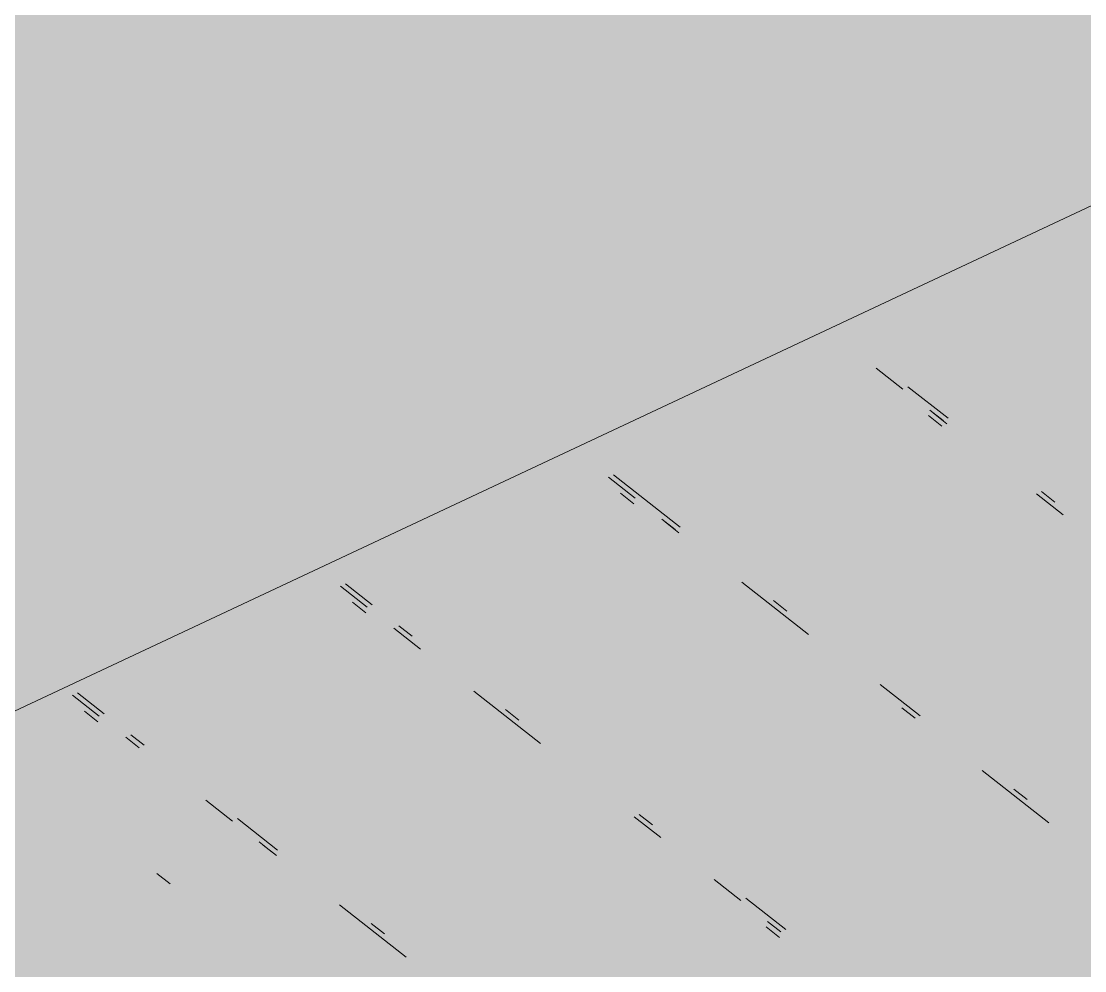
# Paper-space layout '03 3D Building and Roof' of a CAD drawing. Header units: millimetres. Extents: x 5 to 415, y 5 to 292.
# Drawn here: x 271.363 to 274.018, y 73.978 to 76.349 of the extents above; entities that cross this region are included whole.
import ezdxf

# ---------------------------------------------------------------- set-up
doc = ezdxf.new("R2010")
doc.units = ezdxf.units.MM
doc.layers.add('EXISTING', color=7, linetype='Continuous')
doc.layers.add('IMAGES', color=7, linetype='Continuous')

# ---------------------------------------------------------------- blocks, each defined once
blk = doc.blocks.new('SHEET_03')
at = {"layer": 'EXISTING', "color": 250, "lineweight": 9}
for p, q in [((270.8651, 74.4006), (274.6409, 76.1732)), ((273.4975, 75.4828), (273.5642, 75.4305)), ((273.6767, 75.3579), (273.5767, 75.4363)), ((273.6611, 75.3383), (273.6278, 75.3645)), ((273.6309, 75.3782), (273.6642, 75.352)), ((273.6736, 75.3442), (273.6403, 75.3703)), ((272.8285, 75.2105), (272.8952, 75.1582)), ((273.0076, 75.0856), (272.841, 75.2164)), ((273.9433, 75.1486), (273.91, 75.1747)), ((272.8921, 75.1445), (272.8588, 75.1707)), ((273.8975, 75.1689), (273.9641, 75.1166)), ((272.9618, 75.1059), (272.9951, 75.0797)), ((273.0046, 75.0719), (272.9712, 75.098)), ((272.1595, 74.9382), (272.2261, 74.8859)), ((272.2386, 74.8918), (272.172, 74.9441)), ((273.1618, 74.9489), (273.3284, 74.8181)), ((272.2231, 74.8722), (272.1897, 74.8984)), ((273.2742, 74.8763), (273.2409, 74.9025)), ((272.2928, 74.8336), (272.3594, 74.7813)), ((272.3386, 74.8133), (272.3053, 74.8394)), ((271.5696, 74.6195), (271.5029, 74.6718)), ((272.4927, 74.6766), (272.6594, 74.5458)), ((273.6075, 74.6147), (273.5075, 74.6932)), ((271.4904, 74.6659), (271.5571, 74.6136)), ((271.554, 74.5999), (271.5207, 74.6261)), ((272.6052, 74.604), (272.5719, 74.6302)), ((273.5617, 74.635), (273.595, 74.6088)), ((271.6237, 74.5613), (271.6571, 74.5351)), ((271.6696, 74.541), (271.6362, 74.5671)), ((273.7617, 74.478), (273.9283, 74.3473)), ((273.8741, 74.4054), (273.8408, 74.4316)), ((271.8237, 74.4043), (271.8904, 74.352)), ((272.0028, 74.2794), (271.9028, 74.3579)), ((272.8927, 74.3627), (272.9593, 74.3104)), ((272.9385, 74.3424), (272.9051, 74.3686)), ((271.957, 74.2997), (271.9903, 74.2735)), ((271.9998, 74.2657), (271.9664, 74.2919)), ((271.7347, 74.1948), (271.7014, 74.2209)), ((273.0926, 74.2058), (273.1593, 74.1534)), ((272.157, 74.1427), (272.3236, 74.0119)), ((273.2717, 74.0808), (273.1718, 74.1593)), ((272.2694, 74.0701), (272.2361, 74.0963)), ((273.2562, 74.0613), (273.2229, 74.0874)), ((273.2259, 74.1011), (273.2593, 74.075))]:
    blk.add_line(p, q, dxfattribs=at)
at = {"layer": 'IMAGES', "color": 7}
for points in [[(271.3145, 76.3482), (271.4109, 76.3482), (271.3145, 76.4446), (271.4109, 76.4446)], [(271.4109, 76.3482), (274.6873, 76.3482), (271.4109, 76.4446), (274.6873, 76.4446)], [(271.2182, 76.2518), (274.3982, 76.2518), (271.2182, 76.3482), (274.3982, 76.3482)], [(271.0255, 76.1554), (274.2055, 76.1554), (271.0255, 76.2518), (274.2055, 76.2518)], [(270.8327, 76.059), (274.0127, 76.059), (270.8327, 76.1554), (274.0127, 76.1554)], [(274.0127, 76.059), (274.1091, 76.059), (274.0127, 76.1554), (274.1091, 76.1554)], [(270.5436, 75.9626), (273.82, 75.9626), (270.5436, 76.059), (273.82, 76.059)], [(273.82, 75.9626), (274.0127, 75.9626), (273.82, 76.059), (274.0127, 76.059)], [(274.0127, 75.9626), (274.1091, 75.9626), (274.0127, 76.059), (274.1091, 76.059)], [(270.4473, 75.8662), (273.7236, 75.8662), (270.4473, 75.9626), (273.7236, 75.9626)], [(273.7236, 75.8662), (273.82, 75.8662), (273.7236, 75.9626), (273.82, 75.9626)], [(273.82, 75.8662), (274.0127, 75.8662), (273.82, 75.9626), (274.0127, 75.9626)], [(274.0127, 75.8662), (274.1091, 75.8662), (274.0127, 75.9626), (274.1091, 75.9626)], [(270.1582, 75.7698), (273.4345, 75.7698), (270.1582, 75.8662), (273.4345, 75.8662)], [(273.4345, 75.7698), (273.5309, 75.7698), (273.4345, 75.8662), (273.5309, 75.8662)], [(273.5309, 75.7698), (273.6273, 75.7698), (273.5309, 75.8662), (273.6273, 75.8662)], [(273.6273, 75.7698), (273.7236, 75.7698), (273.6273, 75.8662), (273.7236, 75.8662)], [(273.7236, 75.7698), (273.82, 75.7698), (273.7236, 75.8662), (273.82, 75.8662)], [(273.82, 75.7698), (273.9164, 75.7698), (273.82, 75.8662), (273.9164, 75.8662)], [(273.9164, 75.7698), (274.0127, 75.7698), (273.9164, 75.8662), (274.0127, 75.8662)], [(274.0127, 75.7698), (274.2055, 75.7698), (274.0127, 75.8662), (274.2055, 75.8662)], [(269.9655, 75.6734), (273.2418, 75.6734), (269.9655, 75.7698), (273.2418, 75.7698)], [(273.2418, 75.6734), (273.4345, 75.6734), (273.2418, 75.7698), (273.4345, 75.7698)], [(273.4345, 75.6734), (273.5309, 75.6734), (273.4345, 75.7698), (273.5309, 75.7698)], [(273.5309, 75.6734), (273.6273, 75.6734), (273.5309, 75.7698), (273.6273, 75.7698)], [(273.6273, 75.6734), (273.7236, 75.6734), (273.6273, 75.7698), (273.7236, 75.7698)], [(273.7236, 75.6734), (273.82, 75.6734), (273.7236, 75.7698), (273.82, 75.7698)], [(273.82, 75.6734), (273.9164, 75.6734), (273.82, 75.7698), (273.9164, 75.7698)], [(273.9164, 75.6734), (274.0127, 75.6734), (273.9164, 75.7698), (274.0127, 75.7698)], [(274.0127, 75.6734), (274.1091, 75.6734), (274.0127, 75.7698), (274.1091, 75.7698)], [(269.7727, 75.577), (273.0491, 75.577), (269.7727, 75.6734), (273.0491, 75.6734)], [(273.0491, 75.577), (273.1455, 75.577), (273.0491, 75.6734), (273.1455, 75.6734)], [(273.1455, 75.577), (273.2418, 75.577), (273.1455, 75.6734), (273.2418, 75.6734)], [(273.2418, 75.577), (273.3382, 75.577), (273.2418, 75.6734), (273.3382, 75.6734)], [(273.3382, 75.577), (273.4345, 75.577), (273.3382, 75.6734), (273.4345, 75.6734)], [(273.4345, 75.577), (273.5309, 75.577), (273.4345, 75.6734), (273.5309, 75.6734)], [(273.5309, 75.577), (273.6273, 75.577), (273.5309, 75.6734), (273.6273, 75.6734)], [(273.6273, 75.577), (273.7236, 75.577), (273.6273, 75.6734), (273.7236, 75.6734)], [(273.7236, 75.577), (273.82, 75.577), (273.7236, 75.6734), (273.82, 75.6734)], [(273.82, 75.577), (273.9164, 75.577), (273.82, 75.6734), (273.9164, 75.6734)], [(273.9164, 75.577), (274.1091, 75.577), (273.9164, 75.6734), (274.1091, 75.6734)], [(269.58, 75.4806), (272.8564, 75.4806), (269.58, 75.577), (272.8564, 75.577)], [(272.8564, 75.4806), (272.9527, 75.4806), (272.8564, 75.577), (272.9527, 75.577)], [(272.9527, 75.4806), (273.0491, 75.4806), (272.9527, 75.577), (273.0491, 75.577)], [(273.0491, 75.4806), (273.1455, 75.4806), (273.0491, 75.577), (273.1455, 75.577)], [(273.1455, 75.4806), (273.2418, 75.4806), (273.1455, 75.577), (273.2418, 75.577)], [(273.2418, 75.4806), (273.3382, 75.4806), (273.2418, 75.577), (273.3382, 75.577)], [(273.3382, 75.4806), (273.4345, 75.4806), (273.3382, 75.577), (273.4345, 75.577)], [(273.4345, 75.4806), (273.5309, 75.4806), (273.4345, 75.577), (273.5309, 75.577)], [(273.5309, 75.4806), (273.6273, 75.4806), (273.5309, 75.577), (273.6273, 75.577)], [(273.6273, 75.4806), (273.82, 75.4806), (273.6273, 75.577), (273.82, 75.577)], [(273.82, 75.3842), (274.3018, 75.3842), (273.82, 75.577), (274.3018, 75.577)], [(269.3873, 75.3842), (272.5673, 75.3842), (269.3873, 75.4806), (272.5673, 75.4806)], [(272.5673, 75.3842), (272.6636, 75.3842), (272.5673, 75.4806), (272.6636, 75.4806)], [(272.6636, 75.3842), (272.76, 75.3842), (272.6636, 75.4806), (272.76, 75.4806)], [(272.76, 75.3842), (272.8564, 75.3842), (272.76, 75.4806), (272.8564, 75.4806)], [(272.8564, 75.3842), (272.9527, 75.3842), (272.8564, 75.4806), (272.9527, 75.4806)], [(272.9527, 75.3842), (273.0491, 75.3842), (272.9527, 75.4806), (273.0491, 75.4806)], [(273.0491, 75.3842), (273.1455, 75.3842), (273.0491, 75.4806), (273.1455, 75.4806)], [(273.1455, 75.3842), (273.2418, 75.3842), (273.1455, 75.4806), (273.2418, 75.4806)], [(273.2418, 75.3842), (273.3382, 75.3842), (273.2418, 75.4806), (273.3382, 75.4806)], [(273.3382, 75.3842), (273.4345, 75.3842), (273.3382, 75.4806), (273.4345, 75.4806)], [(273.4345, 75.3842), (273.5309, 75.3842), (273.4345, 75.4806), (273.5309, 75.4806)], [(273.5309, 75.3842), (273.6273, 75.3842), (273.5309, 75.4806), (273.6273, 75.4806)], [(273.6273, 75.3842), (273.7236, 75.3842), (273.6273, 75.4806), (273.7236, 75.4806)], [(273.7236, 75.3842), (273.82, 75.3842), (273.7236, 75.4806), (273.82, 75.4806)], [(269.0982, 75.2878), (272.3745, 75.2878), (269.0982, 75.3842), (272.3745, 75.3842)], [(272.3745, 75.2878), (272.4709, 75.2878), (272.3745, 75.3842), (272.4709, 75.3842)], [(272.4709, 75.2878), (272.5673, 75.2878), (272.4709, 75.3842), (272.5673, 75.3842)], [(272.5673, 75.2878), (272.6636, 75.2878), (272.5673, 75.3842), (272.6636, 75.3842)], [(272.6636, 75.2878), (272.76, 75.2878), (272.6636, 75.3842), (272.76, 75.3842)], [(272.76, 75.2878), (272.8564, 75.2878), (272.76, 75.3842), (272.8564, 75.3842)], [(272.8564, 75.2878), (272.9527, 75.2878), (272.8564, 75.3842), (272.9527, 75.3842)], [(272.9527, 75.2878), (273.0491, 75.2878), (272.9527, 75.3842), (273.0491, 75.3842)], [(273.0491, 75.2878), (273.1455, 75.2878), (273.0491, 75.3842), (273.1455, 75.3842)], [(273.1455, 75.2878), (273.2418, 75.2878), (273.1455, 75.3842), (273.2418, 75.3842)], [(273.2418, 75.2878), (273.3382, 75.2878), (273.2418, 75.3842), (273.3382, 75.3842)], [(273.3382, 75.2878), (273.4345, 75.2878), (273.3382, 75.3842), (273.4345, 75.3842)], [(273.4345, 75.2878), (273.5309, 75.2878), (273.4345, 75.3842), (273.5309, 75.3842)], [(273.5309, 75.2878), (273.6273, 75.2878), (273.5309, 75.3842), (273.6273, 75.3842)], [(273.6273, 75.2878), (273.7236, 75.2878), (273.6273, 75.3842), (273.7236, 75.3842)], [(273.7236, 75.2878), (273.82, 75.2878), (273.7236, 75.3842), (273.82, 75.3842)], [(273.82, 75.2878), (273.9164, 75.2878), (273.82, 75.3842), (273.9164, 75.3842)], [(273.9164, 75.2878), (274.0127, 75.2878), (273.9164, 75.3842), (274.0127, 75.3842)], [(274.0127, 75.1914), (274.5909, 75.1914), (274.0127, 75.3842), (274.5909, 75.3842)], [(269.0018, 75.1914), (272.0855, 75.1914), (269.0018, 75.2878), (272.0855, 75.2878)], [(272.0855, 75.1914), (272.2782, 75.1914), (272.0855, 75.2878), (272.2782, 75.2878)], [(272.2782, 75.1914), (272.3745, 75.1914), (272.2782, 75.2878), (272.3745, 75.2878)], [(272.3745, 75.095), (272.4709, 75.095), (272.3745, 75.2878), (272.4709, 75.2878)], [(272.4709, 75.1914), (272.5673, 75.1914), (272.4709, 75.2878), (272.5673, 75.2878)], [(272.5673, 75.1914), (272.6636, 75.1914), (272.5673, 75.2878), (272.6636, 75.2878)], [(272.6636, 75.1914), (272.76, 75.1914), (272.6636, 75.2878), (272.76, 75.2878)], [(272.76, 75.1914), (272.8564, 75.1914), (272.76, 75.2878), (272.8564, 75.2878)], [(272.8564, 75.1914), (272.9527, 75.1914), (272.8564, 75.2878), (272.9527, 75.2878)], [(272.9527, 75.1914), (273.0491, 75.1914), (272.9527, 75.2878), (273.0491, 75.2878)], [(273.0491, 75.1914), (273.1455, 75.1914), (273.0491, 75.2878), (273.1455, 75.2878)], [(273.1455, 75.1914), (273.5309, 75.1914), (273.1455, 75.2878), (273.5309, 75.2878)], [(273.5309, 75.1914), (273.7236, 75.1914), (273.5309, 75.2878), (273.7236, 75.2878)], [(273.7236, 75.1914), (273.9164, 75.1914), (273.7236, 75.2878), (273.9164, 75.2878)], [(273.9164, 75.1914), (274.0127, 75.1914), (273.9164, 75.2878), (274.0127, 75.2878)], [(268.7127, 75.095), (271.9891, 75.095), (268.7127, 75.1914), (271.9891, 75.1914)], [(271.9891, 75.095), (272.1818, 75.095), (271.9891, 75.1914), (272.1818, 75.1914)], [(272.1818, 75.095), (272.2782, 75.095), (272.1818, 75.1914), (272.2782, 75.1914)], [(272.2782, 75.095), (272.3745, 75.095), (272.2782, 75.1914), (272.3745, 75.1914)], [(272.4709, 75.095), (272.5673, 75.095), (272.4709, 75.1914), (272.5673, 75.1914)], [(272.5673, 75.095), (272.6636, 75.095), (272.5673, 75.1914), (272.6636, 75.1914)], [(272.6636, 75.095), (272.76, 75.095), (272.6636, 75.1914), (272.76, 75.1914)], [(272.76, 75.095), (272.8564, 75.095), (272.76, 75.1914), (272.8564, 75.1914)], [(272.8564, 75.095), (273.0491, 75.095), (272.8564, 75.1914), (273.0491, 75.1914)], [(273.0491, 75.095), (273.1455, 75.095), (273.0491, 75.1914), (273.1455, 75.1914)], [(273.1455, 75.095), (273.2418, 75.095), (273.1455, 75.1914), (273.2418, 75.1914)], [(273.2418, 75.095), (273.7236, 75.095), (273.2418, 75.1914), (273.7236, 75.1914)], [(273.7236, 75.095), (273.82, 75.095), (273.7236, 75.1914), (273.82, 75.1914)], [(273.82, 75.095), (274.0127, 75.095), (273.82, 75.1914), (274.0127, 75.1914)], [(274.0127, 75.095), (274.1091, 75.095), (274.0127, 75.1914), (274.1091, 75.1914)], [(268.52, 74.9986), (271.9891, 74.9986), (268.52, 75.095), (271.9891, 75.095)], [(271.9891, 74.9986), (272.0855, 74.9986), (271.9891, 75.095), (272.0855, 75.095)], [(272.0855, 74.9986), (272.1818, 74.9986), (272.0855, 75.095), (272.1818, 75.095)], [(272.1818, 74.9986), (272.2782, 74.9986), (272.1818, 75.095), (272.2782, 75.095)], [(272.2782, 74.9986), (272.3745, 74.9986), (272.2782, 75.095), (272.3745, 75.095)], [(272.3745, 74.9986), (272.4709, 74.9986), (272.3745, 75.095), (272.4709, 75.095)], [(272.4709, 74.9986), (272.6636, 74.9986), (272.4709, 75.095), (272.6636, 75.095)], [(272.6636, 74.9986), (272.76, 74.9986), (272.6636, 75.095), (272.76, 75.095)], [(272.76, 74.9986), (272.8564, 74.9986), (272.76, 75.095), (272.8564, 75.095)], [(272.8564, 74.9986), (272.9527, 74.9986), (272.8564, 75.095), (272.9527, 75.095)], [(272.9527, 74.9986), (273.0491, 74.9986), (272.9527, 75.095), (273.0491, 75.095)], [(273.0491, 74.9022), (273.1455, 74.9022), (273.0491, 75.095), (273.1455, 75.095)], [(273.1455, 74.9986), (273.2418, 74.9986), (273.1455, 75.095), (273.2418, 75.095)], [(273.2418, 74.9986), (273.3382, 74.9986), (273.2418, 75.095), (273.3382, 75.095)], [(273.3382, 74.9986), (273.82, 74.9986), (273.3382, 75.095), (273.82, 75.095)], [(273.82, 74.9986), (273.9164, 74.9986), (273.82, 75.095), (273.9164, 75.095)], [(273.9164, 74.9986), (274.0127, 74.9986), (273.9164, 75.095), (274.0127, 75.095)], [(274.0127, 74.9986), (274.1091, 74.9986), (274.0127, 75.095), (274.1091, 75.095)], [(268.2309, 74.9022), (271.6036, 74.9022), (268.2309, 74.9986), (271.6036, 74.9986)], [(271.6036, 74.9022), (271.7964, 74.9022), (271.6036, 74.9986), (271.7964, 74.9986)], [(271.7964, 74.9022), (271.9891, 74.9022), (271.7964, 74.9986), (271.9891, 74.9986)], [(271.9891, 74.9022), (272.0855, 74.9022), (271.9891, 74.9986), (272.0855, 74.9986)], [(272.0855, 74.9022), (272.1818, 74.9022), (272.0855, 74.9986), (272.1818, 74.9986)], [(272.1818, 74.9022), (272.2782, 74.9022), (272.1818, 74.9986), (272.2782, 74.9986)], [(272.2782, 74.9022), (272.3745, 74.9022), (272.2782, 74.9986), (272.3745, 74.9986)], [(272.3745, 74.9022), (272.4709, 74.9022), (272.3745, 74.9986), (272.4709, 74.9986)], [(272.4709, 74.9022), (272.9527, 74.9022), (272.4709, 74.9986), (272.9527, 74.9986)], [(272.9527, 74.9022), (273.0491, 74.9022), (272.9527, 74.9986), (273.0491, 74.9986)], [(273.1455, 74.9022), (273.2418, 74.9022), (273.1455, 74.9986), (273.2418, 74.9986)], [(273.2418, 74.9022), (273.3382, 74.9022), (273.2418, 74.9986), (273.3382, 74.9986)], [(273.3382, 74.9022), (273.4345, 74.9022), (273.3382, 74.9986), (273.4345, 74.9986)], [(273.4345, 74.9022), (273.9164, 74.9022), (273.4345, 74.9986), (273.9164, 74.9986)], [(273.9164, 74.9022), (274.0127, 74.9022), (273.9164, 74.9986), (274.0127, 74.9986)], [(274.0127, 74.9022), (274.1091, 74.9022), (274.0127, 74.9986), (274.1091, 74.9986)], [(268.1345, 74.8058), (271.4109, 74.8058), (268.1345, 74.9022), (271.4109, 74.9022)], [(271.4109, 74.8058), (271.5073, 74.8058), (271.4109, 74.9022), (271.5073, 74.9022)], [(271.5073, 74.8058), (271.6036, 74.8058), (271.5073, 74.9022), (271.6036, 74.9022)], [(271.6036, 74.8058), (271.7, 74.8058), (271.6036, 74.9022), (271.7, 74.9022)], [(271.7, 74.8058), (271.7964, 74.8058), (271.7, 74.9022), (271.7964, 74.9022)], [(271.7964, 74.8058), (271.8927, 74.8058), (271.7964, 74.9022), (271.8927, 74.9022)], [(271.8927, 74.8058), (271.9891, 74.8058), (271.8927, 74.9022), (271.9891, 74.9022)], [(271.9891, 74.8058), (272.0855, 74.8058), (271.9891, 74.9022), (272.0855, 74.9022)], [(272.0855, 74.8058), (272.1818, 74.8058), (272.0855, 74.9022), (272.1818, 74.9022)], [(272.1818, 74.8058), (272.3745, 74.8058), (272.1818, 74.9022), (272.3745, 74.9022)], [(272.3745, 74.8058), (272.4709, 74.8058), (272.3745, 74.9022), (272.4709, 74.9022)], [(272.4709, 74.8058), (272.5673, 74.8058), (272.4709, 74.9022), (272.5673, 74.9022)], [(272.5673, 74.8058), (273.0491, 74.8058), (272.5673, 74.9022), (273.0491, 74.9022)], [(273.0491, 74.8058), (273.1455, 74.8058), (273.0491, 74.9022), (273.1455, 74.9022)], [(273.1455, 74.8058), (273.2418, 74.8058), (273.1455, 74.9022), (273.2418, 74.9022)], [(273.2418, 74.8058), (273.3382, 74.8058), (273.2418, 74.9022), (273.3382, 74.9022)], [(273.3382, 74.8058), (273.4345, 74.8058), (273.3382, 74.9022), (273.4345, 74.9022)], [(273.4345, 74.8058), (273.5309, 74.8058), (273.4345, 74.9022), (273.5309, 74.9022)], [(273.5309, 74.8058), (274.0127, 74.8058), (273.5309, 74.9022), (274.0127, 74.9022)], [(274.0127, 74.8058), (274.1091, 74.8058), (274.0127, 74.9022), (274.1091, 74.9022)], [(271.3145, 74.613), (271.4109, 74.613), (271.3145, 74.8058), (271.4109, 74.8058)], [(271.4109, 74.7094), (271.5073, 74.7094), (271.4109, 74.8058), (271.5073, 74.8058)], [(271.5073, 74.7094), (271.6036, 74.7094), (271.5073, 74.8058), (271.6036, 74.8058)], [(271.6036, 74.7094), (271.7, 74.7094), (271.6036, 74.8058), (271.7, 74.8058)], [(271.7, 74.7094), (271.7964, 74.7094), (271.7, 74.8058), (271.7964, 74.8058)], [(271.7964, 74.7094), (271.8927, 74.7094), (271.7964, 74.8058), (271.8927, 74.8058)], [(271.8927, 74.7094), (271.9891, 74.7094), (271.8927, 74.8058), (271.9891, 74.8058)], [(271.9891, 74.7094), (272.0855, 74.7094), (271.9891, 74.8058), (272.0855, 74.8058)], [(272.0855, 74.7094), (272.1818, 74.7094), (272.0855, 74.8058), (272.1818, 74.8058)], [(272.1818, 74.7094), (272.2782, 74.7094), (272.1818, 74.8058), (272.2782, 74.8058)], [(272.2782, 74.7094), (272.3745, 74.7094), (272.2782, 74.8058), (272.3745, 74.8058)], [(272.3745, 74.7094), (272.4709, 74.7094), (272.3745, 74.8058), (272.4709, 74.8058)], [(272.4709, 74.7094), (272.5673, 74.7094), (272.4709, 74.8058), (272.5673, 74.8058)], [(272.5673, 74.7094), (272.6636, 74.7094), (272.5673, 74.8058), (272.6636, 74.8058)], [(272.6636, 74.7094), (273.1455, 74.7094), (272.6636, 74.8058), (273.1455, 74.8058)], [(273.1455, 74.7094), (273.2418, 74.7094), (273.1455, 74.8058), (273.2418, 74.8058)], [(273.2418, 74.7094), (273.3382, 74.7094), (273.2418, 74.8058), (273.3382, 74.8058)], [(273.3382, 74.7094), (273.5309, 74.7094), (273.3382, 74.8058), (273.5309, 74.8058)], [(273.5309, 74.7094), (273.6273, 74.7094), (273.5309, 74.8058), (273.6273, 74.8058)], [(273.6273, 74.7094), (274.2055, 74.7094), (273.6273, 74.8058), (274.2055, 74.8058)], [(271.4109, 74.613), (271.5073, 74.613), (271.4109, 74.7094), (271.5073, 74.7094)], [(271.5073, 74.613), (271.6036, 74.613), (271.5073, 74.7094), (271.6036, 74.7094)], [(271.6036, 74.613), (271.7, 74.613), (271.6036, 74.7094), (271.7, 74.7094)], [(271.7, 74.5166), (271.7964, 74.5166), (271.7, 74.7094), (271.7964, 74.7094)], [(271.7964, 74.5166), (271.8927, 74.5166), (271.7964, 74.7094), (271.8927, 74.7094)], [(271.8927, 74.613), (272.2782, 74.613), (271.8927, 74.7094), (272.2782, 74.7094)], [(272.2782, 74.613), (272.3745, 74.613), (272.2782, 74.7094), (272.3745, 74.7094)], [(272.3745, 74.613), (272.4709, 74.613), (272.3745, 74.7094), (272.4709, 74.7094)], [(272.4709, 74.613), (272.6636, 74.613), (272.4709, 74.7094), (272.6636, 74.7094)], [(272.6636, 74.613), (272.76, 74.613), (272.6636, 74.7094), (272.76, 74.7094)], [(272.76, 74.613), (273.2418, 74.613), (272.76, 74.7094), (273.2418, 74.7094)], [(273.2418, 74.613), (273.3382, 74.613), (273.2418, 74.7094), (273.3382, 74.7094)], [(273.3382, 74.613), (273.4345, 74.613), (273.3382, 74.7094), (273.4345, 74.7094)], [(273.4345, 74.613), (273.6273, 74.613), (273.4345, 74.7094), (273.6273, 74.7094)], [(273.6273, 74.613), (273.7236, 74.613), (273.6273, 74.7094), (273.7236, 74.7094)], [(273.7236, 74.613), (273.82, 74.613), (273.7236, 74.7094), (273.82, 74.7094)], [(273.82, 74.613), (274.3018, 74.613), (273.82, 74.7094), (274.3018, 74.7094)], [(271.3145, 74.5166), (271.4109, 74.5166), (271.3145, 74.613), (271.4109, 74.613)], [(271.4109, 74.5166), (271.5073, 74.5166), (271.4109, 74.613), (271.5073, 74.613)], [(271.5073, 74.5166), (271.6036, 74.5166), (271.5073, 74.613), (271.6036, 74.613)], [(271.6036, 74.5166), (271.7, 74.5166), (271.6036, 74.613), (271.7, 74.613)], [(271.8927, 74.5166), (272.3745, 74.5166), (271.8927, 74.613), (272.3745, 74.613)], [(272.3745, 74.5166), (272.4709, 74.5166), (272.3745, 74.613), (272.4709, 74.613)], [(272.4709, 74.5166), (272.5673, 74.5166), (272.4709, 74.613), (272.5673, 74.613)], [(272.5673, 74.5166), (272.76, 74.5166), (272.5673, 74.613), (272.76, 74.613)], [(272.76, 74.5166), (272.8564, 74.5166), (272.76, 74.613), (272.8564, 74.613)], [(272.8564, 74.5166), (273.4345, 74.5166), (272.8564, 74.613), (273.4345, 74.613)], [(273.4345, 74.5166), (273.5309, 74.5166), (273.4345, 74.613), (273.5309, 74.613)], [(273.5309, 74.5166), (273.6273, 74.5166), (273.5309, 74.613), (273.6273, 74.613)], [(273.6273, 74.5166), (273.7236, 74.5166), (273.6273, 74.613), (273.7236, 74.613)], [(273.7236, 74.5166), (273.82, 74.5166), (273.7236, 74.613), (273.82, 74.613)], [(273.82, 74.5166), (273.9164, 74.5166), (273.82, 74.613), (273.9164, 74.613)], [(273.9164, 74.5166), (274.3982, 74.5166), (273.9164, 74.613), (274.3982, 74.613)], [(271.3145, 74.4202), (271.4109, 74.4202), (271.3145, 74.5166), (271.4109, 74.5166)], [(271.4109, 74.4202), (271.5073, 74.4202), (271.4109, 74.5166), (271.5073, 74.5166)], [(271.5073, 74.4202), (271.6036, 74.4202), (271.5073, 74.5166), (271.6036, 74.5166)], [(271.6036, 74.4202), (271.7, 74.4202), (271.6036, 74.5166), (271.7, 74.5166)], [(271.7, 74.4202), (271.7964, 74.4202), (271.7, 74.5166), (271.7964, 74.5166)], [(271.7964, 74.4202), (271.8927, 74.4202), (271.7964, 74.5166), (271.8927, 74.5166)], [(271.8927, 74.4202), (272.4709, 74.4202), (271.8927, 74.5166), (272.4709, 74.5166)], [(272.4709, 74.4202), (272.5673, 74.4202), (272.4709, 74.5166), (272.5673, 74.5166)], [(272.5673, 74.4202), (272.6636, 74.4202), (272.5673, 74.5166), (272.6636, 74.5166)], [(272.6636, 74.4202), (272.8564, 74.4202), (272.6636, 74.5166), (272.8564, 74.5166)], [(272.8564, 74.4202), (272.9527, 74.4202), (272.8564, 74.5166), (272.9527, 74.5166)], [(272.9527, 74.4202), (273.0491, 74.4202), (272.9527, 74.5166), (273.0491, 74.5166)], [(273.0491, 74.4202), (273.5309, 74.4202), (273.0491, 74.5166), (273.5309, 74.5166)], [(273.5309, 74.4202), (273.6273, 74.4202), (273.5309, 74.5166), (273.6273, 74.5166)], [(273.6273, 74.4202), (273.7236, 74.4202), (273.6273, 74.5166), (273.7236, 74.5166)], [(273.7236, 74.4202), (273.9164, 74.4202), (273.7236, 74.5166), (273.9164, 74.5166)], [(273.9164, 74.4202), (274.0127, 74.4202), (273.9164, 74.5166), (274.0127, 74.5166)], [(274.0127, 74.4202), (274.4945, 74.4202), (274.0127, 74.5166), (274.4945, 74.5166)], [(271.3145, 74.3238), (271.5073, 74.3238), (271.3145, 74.4202), (271.5073, 74.4202)], [(271.5073, 74.3238), (271.6036, 74.3238), (271.5073, 74.4202), (271.6036, 74.4202)], [(271.6036, 74.3238), (271.7, 74.3238), (271.6036, 74.4202), (271.7, 74.4202)], [(271.7, 74.3238), (271.7964, 74.3238), (271.7, 74.4202), (271.7964, 74.4202)], [(271.7964, 74.3238), (271.9891, 74.3238), (271.7964, 74.4202), (271.9891, 74.4202)], [(271.9891, 74.3238), (272.0855, 74.3238), (271.9891, 74.4202), (272.0855, 74.4202)], [(272.0855, 74.3238), (272.5673, 74.3238), (272.0855, 74.4202), (272.5673, 74.4202)], [(272.5673, 74.3238), (272.6636, 74.3238), (272.5673, 74.4202), (272.6636, 74.4202)], [(272.6636, 74.3238), (272.76, 74.3238), (272.6636, 74.4202), (272.76, 74.4202)], [(272.76, 74.3238), (272.9527, 74.3238), (272.76, 74.4202), (272.9527, 74.4202)], [(272.9527, 74.3238), (273.0491, 74.3238), (272.9527, 74.4202), (273.0491, 74.4202)], [(273.0491, 74.3238), (273.1455, 74.3238), (273.0491, 74.4202), (273.1455, 74.4202)], [(273.1455, 74.3238), (273.6273, 74.3238), (273.1455, 74.4202), (273.6273, 74.4202)], [(273.6273, 74.3238), (273.82, 74.3238), (273.6273, 74.4202), (273.82, 74.4202)], [(273.82, 74.3238), (274.0127, 74.3238), (273.82, 74.4202), (274.0127, 74.4202)], [(274.0127, 74.3238), (274.1091, 74.3238), (274.0127, 74.4202), (274.1091, 74.4202)], [(271.3145, 74.2274), (271.4109, 74.2274), (271.3145, 74.3238), (271.4109, 74.3238)], [(271.4109, 74.2274), (271.5073, 74.2274), (271.4109, 74.3238), (271.5073, 74.3238)], [(271.5073, 74.2274), (271.6036, 74.2274), (271.5073, 74.3238), (271.6036, 74.3238)], [(271.6036, 74.2274), (271.7, 74.2274), (271.6036, 74.3238), (271.7, 74.3238)], [(271.7, 74.2274), (271.7964, 74.2274), (271.7, 74.3238), (271.7964, 74.3238)], [(271.7964, 74.2274), (271.8927, 74.2274), (271.7964, 74.3238), (271.8927, 74.3238)], [(271.8927, 74.2274), (272.0855, 74.2274), (271.8927, 74.3238), (272.0855, 74.3238)], [(272.0855, 74.2274), (272.1818, 74.2274), (272.0855, 74.3238), (272.1818, 74.3238)], [(272.1818, 74.2274), (272.2782, 74.2274), (272.1818, 74.3238), (272.2782, 74.3238)], [(272.2782, 74.2274), (272.76, 74.2274), (272.2782, 74.3238), (272.76, 74.3238)], [(272.76, 74.2274), (272.8564, 74.2274), (272.76, 74.3238), (272.8564, 74.3238)], [(272.8564, 74.2274), (272.9527, 74.2274), (272.8564, 74.3238), (272.9527, 74.3238)], [(272.9527, 74.2274), (273.0491, 74.2274), (272.9527, 74.3238), (273.0491, 74.3238)], [(273.0491, 74.2274), (273.1455, 74.2274), (273.0491, 74.3238), (273.1455, 74.3238)], [(273.1455, 74.2274), (273.2418, 74.2274), (273.1455, 74.3238), (273.2418, 74.3238)], [(273.2418, 74.2274), (273.7236, 74.2274), (273.2418, 74.3238), (273.7236, 74.3238)], [(273.7236, 74.2274), (273.82, 74.2274), (273.7236, 74.3238), (273.82, 74.3238)], [(273.82, 74.2274), (273.9164, 74.2274), (273.82, 74.3238), (273.9164, 74.3238)], [(273.9164, 74.2274), (274.1091, 74.2274), (273.9164, 74.3238), (274.1091, 74.3238)], [(271.3145, 74.131), (271.5073, 74.131), (271.3145, 74.2274), (271.5073, 74.2274)], [(271.5073, 74.131), (271.6036, 74.131), (271.5073, 74.2274), (271.6036, 74.2274)], [(271.6036, 74.131), (271.7, 74.131), (271.6036, 74.2274), (271.7, 74.2274)], [(271.7, 74.131), (271.7964, 74.131), (271.7, 74.2274), (271.7964, 74.2274)], [(271.7964, 74.131), (271.8927, 74.131), (271.7964, 74.2274), (271.8927, 74.2274)], [(271.8927, 74.131), (271.9891, 74.131), (271.8927, 74.2274), (271.9891, 74.2274)], [(271.9891, 74.131), (272.0855, 74.131), (271.9891, 74.2274), (272.0855, 74.2274)], [(272.0855, 74.131), (272.1818, 74.131), (272.0855, 74.2274), (272.1818, 74.2274)], [(272.1818, 74.131), (272.2782, 74.131), (272.1818, 74.2274), (272.2782, 74.2274)], [(272.2782, 74.131), (272.3745, 74.131), (272.2782, 74.2274), (272.3745, 74.2274)], [(272.3745, 74.131), (272.8564, 74.131), (272.3745, 74.2274), (272.8564, 74.2274)], [(272.8564, 74.131), (272.9527, 74.131), (272.8564, 74.2274), (272.9527, 74.2274)], [(272.9527, 74.131), (273.0491, 74.131), (272.9527, 74.2274), (273.0491, 74.2274)], [(273.0491, 74.131), (273.2418, 74.131), (273.0491, 74.2274), (273.2418, 74.2274)], [(273.2418, 74.131), (273.3382, 74.131), (273.2418, 74.2274), (273.3382, 74.2274)], [(273.3382, 74.131), (273.9164, 74.131), (273.3382, 74.2274), (273.9164, 74.2274)], [(273.9164, 74.131), (274.0127, 74.131), (273.9164, 74.2274), (274.0127, 74.2274)], [(274.0127, 74.131), (274.1091, 74.131), (274.0127, 74.2274), (274.1091, 74.2274)], [(271.3145, 74.0346), (271.4109, 74.0346), (271.3145, 74.131), (271.4109, 74.131)], [(271.4109, 74.0346), (271.5073, 74.0346), (271.4109, 74.131), (271.5073, 74.131)], [(271.5073, 74.0346), (271.6036, 74.0346), (271.5073, 74.131), (271.6036, 74.131)], [(271.6036, 74.0346), (271.7, 74.0346), (271.6036, 74.131), (271.7, 74.131)], [(271.7, 74.0346), (271.7964, 74.0346), (271.7, 74.131), (271.7964, 74.131)], [(271.7964, 74.0346), (271.8927, 74.0346), (271.7964, 74.131), (271.8927, 74.131)], [(271.8927, 74.0346), (271.9891, 74.0346), (271.8927, 74.131), (271.9891, 74.131)], [(271.9891, 74.0346), (272.0855, 74.0346), (271.9891, 74.131), (272.0855, 74.131)], [(272.0855, 74.0346), (272.1818, 74.0346), (272.0855, 74.131), (272.1818, 74.131)], [(272.1818, 74.0346), (272.3745, 74.0346), (272.1818, 74.131), (272.3745, 74.131)], [(272.3745, 74.0346), (272.4709, 74.0346), (272.3745, 74.131), (272.4709, 74.131)], [(272.4709, 74.0346), (272.5673, 74.0346), (272.4709, 74.131), (272.5673, 74.131)], [(272.5673, 74.0346), (273.0491, 74.0346), (272.5673, 74.131), (273.0491, 74.131)], [(273.0491, 74.0346), (273.1455, 74.0346), (273.0491, 74.131), (273.1455, 74.131)], [(273.1455, 74.0346), (273.3382, 74.0346), (273.1455, 74.131), (273.3382, 74.131)], [(273.3382, 74.0346), (273.4345, 74.0346), (273.3382, 74.131), (273.4345, 74.131)], [(273.4345, 74.0346), (273.5309, 74.0346), (273.4345, 74.131), (273.5309, 74.131)], [(273.5309, 74.0346), (274.0127, 74.0346), (273.5309, 74.131), (274.0127, 74.131)], [(274.0127, 74.0346), (274.1091, 74.0346), (274.0127, 74.131), (274.1091, 74.131)], [(271.2182, 73.9382), (271.5073, 73.9382), (271.2182, 74.0346), (271.5073, 74.0346)], [(271.5073, 73.9382), (271.7, 73.9382), (271.5073, 74.0346), (271.7, 74.0346)], [(271.7, 73.9382), (271.7964, 73.9382), (271.7, 74.0346), (271.7964, 74.0346)], [(271.7964, 73.9382), (271.8927, 73.9382), (271.7964, 74.0346), (271.8927, 74.0346)], [(271.8927, 73.9382), (271.9891, 73.9382), (271.8927, 74.0346), (271.9891, 74.0346)], [(271.9891, 73.9382), (272.0855, 73.9382), (271.9891, 74.0346), (272.0855, 74.0346)], [(272.0855, 73.9382), (272.1818, 73.9382), (272.0855, 74.0346), (272.1818, 74.0346)], [(272.1818, 73.9382), (272.2782, 73.9382), (272.1818, 74.0346), (272.2782, 74.0346)], [(272.2782, 73.9382), (272.4709, 73.9382), (272.2782, 74.0346), (272.4709, 74.0346)], [(272.4709, 73.9382), (272.5673, 73.9382), (272.4709, 74.0346), (272.5673, 74.0346)], [(272.5673, 73.9382), (272.6636, 73.9382), (272.5673, 74.0346), (272.6636, 74.0346)], [(272.6636, 73.9382), (273.2418, 73.9382), (272.6636, 74.0346), (273.2418, 74.0346)], [(273.2418, 73.9382), (273.3382, 73.9382), (273.2418, 74.0346), (273.3382, 74.0346)], [(273.3382, 73.9382), (273.5309, 73.9382), (273.3382, 74.0346), (273.5309, 74.0346)], [(273.5309, 73.9382), (273.6273, 73.9382), (273.5309, 74.0346), (273.6273, 74.0346)], [(273.6273, 73.9382), (274.1091, 73.9382), (273.6273, 74.0346), (274.1091, 74.0346)]]:
    blk.add_solid(points, dxfattribs=at)

psp = doc.layouts.new('03 3D Building and Roof')

# ---------------------------------------------------------------- block references
psp.add_blockref('SHEET_03', (0, 0))

doc.saveas('drawing.dxf')
